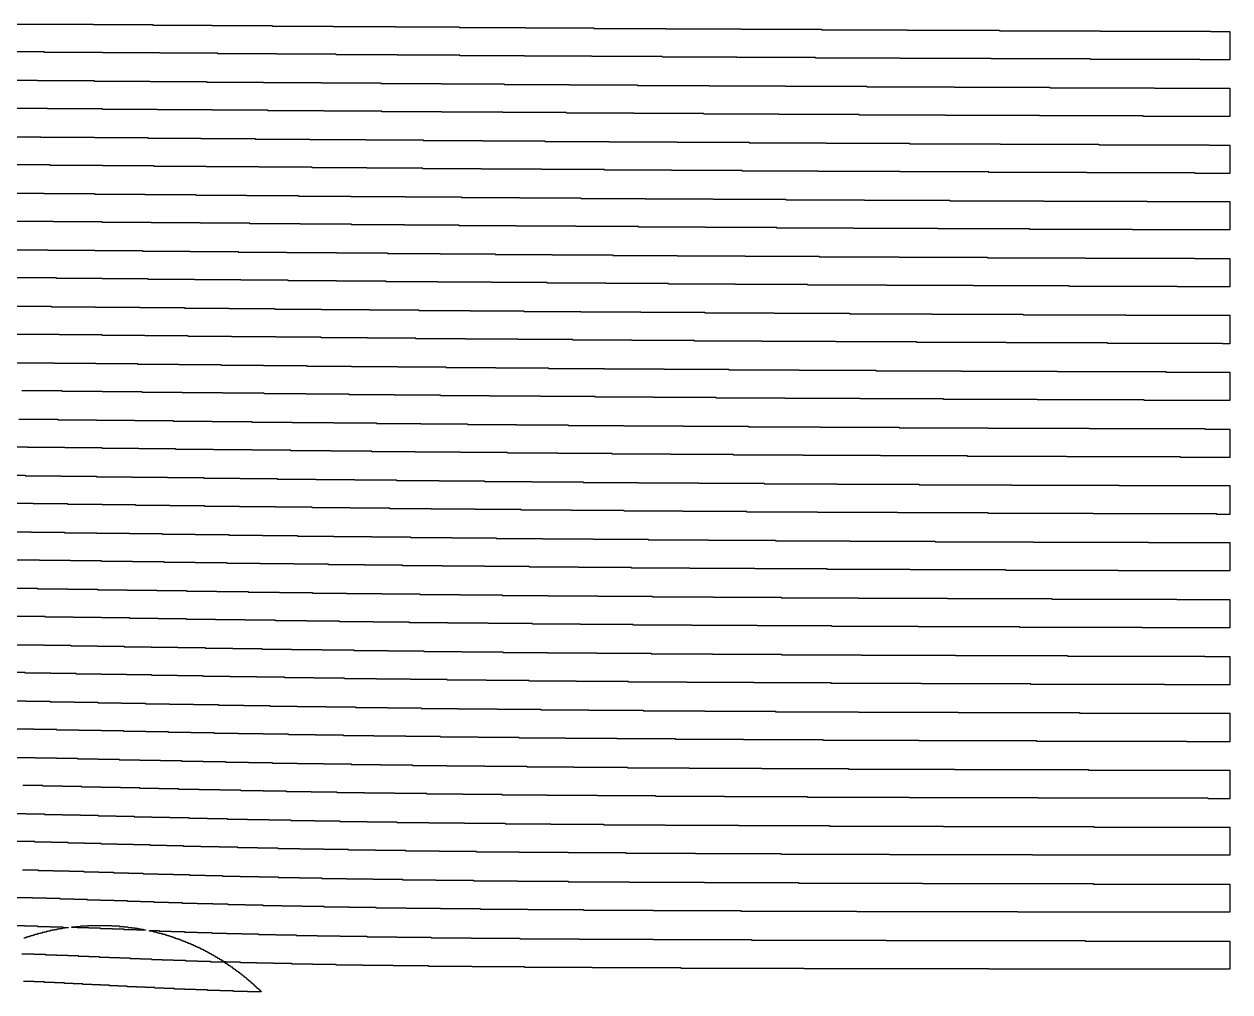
# Model space of a CAD drawing. Extents: x 600 to 5400, y 600 to 5400.
# Drawn here: x 2840 to 5400, y 3345 to 5400 of the extents above; entities that cross this region are included whole.
import ezdxf

# ---------------------------------------------------------------- set-up
doc = ezdxf.new("R2010")
doc.units = 0
doc.layers.add('LG_12_W500_ZP600_INV_LG', color=5, linetype='CONTINUOUS')

msp = doc.modelspace()

# ---------------------------------------------------------------- linework, layer by layer
at = {"layer": 'LG_12_W500_ZP600_INV_LG'}
for points in [[(600, 5400), (2987, 5400), (2987, 5399), (3113, 5399), (3113, 5398), (3239, 5398), (3239, 5397), (3366, 5397), (3366, 5396), (3496, 5396), (3496, 5395), (3628, 5395), (3628, 5394), (3763, 5394), (3763, 5393), (3904, 5393), (3904, 5392), (4049, 5392), (4049, 5391), (4202, 5391), (4202, 5390), (4362, 5390), (4362, 5389), (4533, 5389), (4533, 5388), (4715, 5388), (4715, 5387), (4911, 5387), (4911, 5386), (5125, 5386), (5125, 5385), (5359, 5385), (5359, 5384), (5400, 5384), (5400, 5324), (5336, 5324), (5336, 5325), (5104, 5325), (5104, 5326), (4893, 5326), (4893, 5327), (4700, 5327), (4700, 5328), (4520, 5328), (4520, 5329), (4353, 5329), (4353, 5330), (4195, 5330), (4195, 5331), (4045, 5331), (4045, 5332), (3902, 5332), (3902, 5333), (3765, 5333), (3765, 5334), (3632, 5334), (3632, 5335), (3502, 5335), (3502, 5336), (3376, 5336), (3376, 5337), (3251, 5337), (3251, 5338), (3128, 5338), (3128, 5339), (3006, 5339), (3006, 5340), (2883, 5340), (2883, 5341), (2760, 5341)], [(2748, 5281), (2868, 5281), (2868, 5280), (2988, 5280), (2988, 5279), (3107, 5279), (3107, 5278), (3227, 5278), (3227, 5277), (3348, 5277), (3348, 5276), (3471, 5276), (3471, 5275), (3597, 5275), (3597, 5274), (3725, 5274), (3725, 5273), (3859, 5273), (3859, 5272), (3997, 5272), (3997, 5271), (4142, 5271), (4142, 5270), (4294, 5270), (4294, 5269), (4456, 5269), (4456, 5268), (4629, 5268), (4629, 5267), (4815, 5267), (4815, 5266), (5018, 5266), (5018, 5265), (5240, 5265), (5240, 5264), (5400, 5264), (5400, 5204), (5216, 5204), (5216, 5205), (4996, 5205), (4996, 5206), (4796, 5206), (4796, 5207), (4613, 5207), (4613, 5208), (4442, 5208), (4442, 5209), (4283, 5209), (4283, 5210), (4134, 5210), (4134, 5211), (3991, 5211), (3991, 5212), (3856, 5212), (3856, 5213), (3726, 5213), (3726, 5214), (3599, 5214), (3599, 5215), (3477, 5215), (3477, 5216), (3357, 5216), (3357, 5217), (3239, 5217), (3239, 5218), (3122, 5218), (3122, 5219), (3006, 5219), (3006, 5220), (2889, 5220), (2889, 5221), (2772, 5221)], [(2761, 5161), (2875, 5161), (2875, 5160), (2989, 5160), (2989, 5159), (3102, 5159), (3102, 5158), (3215, 5158), (3215, 5157), (3330, 5157), (3330, 5156), (3446, 5156), (3446, 5155), (3565, 5155), (3565, 5154), (3687, 5154), (3687, 5153), (3813, 5153), (3813, 5152), (3945, 5152), (3945, 5151), (4082, 5151), (4082, 5150), (4226, 5150), (4226, 5149), (4379, 5149), (4379, 5148), (4543, 5148), (4543, 5147), (4720, 5147), (4720, 5146), (4912, 5146), (4912, 5145), (5122, 5145), (5122, 5144), (5356, 5144), (5356, 5143), (5400, 5143), (5400, 5083), (5326, 5083), (5326, 5084), (5096, 5084), (5096, 5085), (4888, 5085), (4888, 5086), (4699, 5086), (4699, 5087), (4525, 5087), (4525, 5088), (4364, 5088), (4364, 5089), (4214, 5089), (4214, 5090), (4072, 5090), (4072, 5091), (3938, 5091), (3938, 5092), (3810, 5092), (3810, 5093), (3686, 5093), (3686, 5094), (3567, 5094), (3567, 5095), (3451, 5095), (3451, 5096), (3338, 5096), (3338, 5097), (3226, 5097), (3226, 5098), (3116, 5098), (3116, 5099), (3006, 5099), (3006, 5100), (2895, 5100), (2895, 5101), (2785, 5101)], [(2775, 5041), (2882, 5041), (2882, 5040), (2989, 5040), (2989, 5039), (3096, 5039), (3096, 5038), (3204, 5038), (3204, 5037), (3312, 5037), (3312, 5036), (3422, 5036), (3422, 5035), (3534, 5035), (3534, 5034), (3649, 5034), (3649, 5033), (3768, 5033), (3768, 5032), (3892, 5032), (3892, 5031), (4022, 5031), (4022, 5030), (4158, 5030), (4158, 5029), (4303, 5029), (4303, 5028), (4457, 5028), (4457, 5027), (4624, 5027), (4624, 5026), (4805, 5026), (4805, 5025), (5004, 5025), (5004, 5024), (5224, 5024), (5224, 5023), (5400, 5023), (5400, 4963), (5193, 4963), (5193, 4964), (4975, 4964), (4975, 4965), (4780, 4965), (4780, 4966), (4601, 4966), (4601, 4967), (4438, 4967), (4438, 4968), (4286, 4968), (4286, 4969), (4144, 4969), (4144, 4970), (4011, 4970), (4011, 4971), (3884, 4971), (3884, 4972), (3763, 4972), (3763, 4973), (3647, 4973), (3647, 4974), (3535, 4974), (3535, 4975), (3426, 4975), (3426, 4976), (3319, 4976), (3319, 4977), (3213, 4977), (3213, 4978), (3109, 4978), (3109, 4979), (3005, 4979), (3005, 4980), (2902, 4980), (2902, 4981), (2797, 4981)], [(2788, 4921), (2890, 4921), (2890, 4920), (2990, 4920), (2990, 4919), (3091, 4919), (3091, 4918), (3192, 4918), (3192, 4917), (3294, 4917), (3294, 4916), (3397, 4916), (3397, 4915), (3503, 4915), (3503, 4914), (3611, 4914), (3611, 4913), (3723, 4913), (3723, 4912), (3840, 4912), (3840, 4911), (3961, 4911), (3961, 4910), (4090, 4910), (4090, 4909), (4226, 4909), (4226, 4908), (4371, 4908), (4371, 4907), (4528, 4907), (4528, 4906), (4698, 4906), (4698, 4905), (4885, 4905), (4885, 4904), (5093, 4904), (5093, 4903), (5325, 4903), (5325, 4902), (5400, 4902), (5400, 4842), (5288, 4842), (5288, 4843), (5059, 4843), (5059, 4844), (4855, 4844), (4855, 4845), (4671, 4845), (4671, 4846), (4504, 4846), (4504, 4847), (4350, 4847), (4350, 4848), (4208, 4848), (4208, 4849), (4075, 4849), (4075, 4850), (3950, 4850), (3950, 4851), (3831, 4851), (3831, 4852), (3717, 4852), (3717, 4853), (3608, 4853), (3608, 4854), (3503, 4854), (3503, 4855), (3400, 4855), (3400, 4856), (3300, 4856), (3300, 4857), (3201, 4857), (3201, 4858), (3103, 4858), (3103, 4859), (3005, 4859), (3005, 4860), (2908, 4860), (2908, 4861), (2810, 4861)], [(2802, 4801), (2897, 4801), (2897, 4800), (2991, 4800), (2991, 4799), (3085, 4799), (3085, 4798), (3180, 4798), (3180, 4797), (3275, 4797), (3275, 4796), (3372, 4796), (3372, 4795), (3471, 4795), (3471, 4794), (3573, 4794), (3573, 4793), (3678, 4793), (3678, 4792), (3787, 4792), (3787, 4791), (3901, 4791), (3901, 4790), (4022, 4790), (4022, 4789), (4149, 4789), (4149, 4788), (4285, 4788), (4285, 4787), (4432, 4787), (4432, 4786), (4592, 4786), (4592, 4785), (4767, 4785), (4767, 4784), (4961, 4784), (4961, 4783), (5179, 4783), (5179, 4782), (5400, 4782), (5400, 4721), (5384, 4721), (5384, 4722), (5140, 4722), (5140, 4723), (4925, 4723), (4925, 4724), (4735, 4724), (4735, 4725), (4563, 4725), (4563, 4726), (4407, 4726), (4407, 4727), (4263, 4727), (4263, 4728), (4130, 4728), (4130, 4729), (4005, 4729), (4005, 4730), (3888, 4730), (3888, 4731), (3777, 4731), (3777, 4732), (3671, 4732), (3671, 4733), (3569, 4733), (3569, 4734), (3470, 4734), (3470, 4735), (3374, 4735), (3374, 4736), (3280, 4736), (3280, 4737), (3188, 4737), (3188, 4738), (3096, 4738), (3096, 4739), (3005, 4739), (3005, 4740), (2914, 4740), (2914, 4741), (2822, 4741)], [(2815, 4681), (2904, 4681), (2904, 4680), (2992, 4680), (2992, 4679), (3080, 4679), (3080, 4678), (3168, 4678), (3168, 4677), (3257, 4677), (3257, 4676), (3348, 4676), (3348, 4675), (3440, 4675), (3440, 4674), (3535, 4674), (3535, 4673), (3633, 4673), (3633, 4672), (3735, 4672), (3735, 4671), (3841, 4671), (3841, 4670), (3953, 4670), (3953, 4669), (4072, 4669), (4072, 4668), (4199, 4668), (4199, 4667), (4336, 4667), (4336, 4666), (4485, 4666), (4485, 4665), (4648, 4665), (4648, 4664), (4830, 4664), (4830, 4663), (5033, 4663), (5033, 4662), (5264, 4662), (5264, 4661), (5400, 4661), (5400, 4601), (5218, 4601), (5218, 4602), (4991, 4602), (4991, 4603), (4792, 4603), (4792, 4604), (4614, 4604), (4614, 4605), (4455, 4605), (4455, 4606), (4309, 4606), (4309, 4607), (4176, 4607), (4176, 4608), (4052, 4608), (4052, 4609), (3936, 4609), (3936, 4610), (3827, 4610), (3827, 4611), (3724, 4611), (3724, 4612), (3625, 4612), (3625, 4613), (3530, 4613), (3530, 4614), (3438, 4614), (3438, 4615), (3349, 4615), (3349, 4616), (3261, 4616), (3261, 4617), (3175, 4617), (3175, 4618), (3090, 4618), (3090, 4619), (3005, 4619), (3005, 4620), (2920, 4620), (2920, 4621), (2835, 4621)], [(2828, 4561), (2911, 4561), (2911, 4560), (2993, 4560), (2993, 4559), (3074, 4559), (3074, 4558), (3156, 4558), (3156, 4557), (3239, 4557), (3239, 4556), (3323, 4556), (3323, 4555), (3409, 4555), (3409, 4554), (3497, 4554), (3497, 4553), (3588, 4553), (3588, 4552), (3682, 4552), (3682, 4551), (3781, 4551), (3781, 4550), (3885, 4550), (3885, 4549), (3995, 4549), (3995, 4548), (4113, 4548), (4113, 4547), (4240, 4547), (4240, 4546), (4378, 4546), (4378, 4545), (4530, 4545), (4530, 4544), (4698, 4544), (4698, 4543), (4886, 4543), (4886, 4542), (5101, 4542), (5101, 4541), (5347, 4541), (5347, 4540), (5400, 4540), (5400, 4480), (5295, 4480), (5295, 4481), (5053, 4481), (5053, 4482), (4843, 4482), (4843, 4483), (4658, 4483), (4658, 4484), (4494, 4484), (4494, 4485), (4346, 4485), (4346, 4486), (4212, 4486), (4212, 4487), (4088, 4487), (4088, 4488), (3973, 4488), (3973, 4489), (3866, 4489), (3866, 4490), (3766, 4490), (3766, 4491), (3670, 4491), (3670, 4492), (3578, 4492), (3578, 4493), (3491, 4493), (3491, 4494), (3406, 4494), (3406, 4495), (3323, 4495), (3323, 4496), (3242, 4496), (3242, 4497), (3162, 4497), (3162, 4498), (3083, 4498), (3083, 4499), (3005, 4499), (3005, 4500), (2926, 4500), (2926, 4501), (2847, 4501), (2847, 4502), (2767, 4502)], [(2765, 4442), (2842, 4442), (2842, 4441), (2918, 4441), (2918, 4440), (2993, 4440), (2993, 4439), (3069, 4439), (3069, 4438), (3144, 4438), (3144, 4437), (3221, 4437), (3221, 4436), (3298, 4436), (3298, 4435), (3377, 4435), (3377, 4434), (3459, 4434), (3459, 4433), (3542, 4433), (3542, 4432), (3630, 4432), (3630, 4431), (3721, 4431), (3721, 4430), (3817, 4430), (3817, 4429), (3918, 4429), (3918, 4428), (4027, 4428), (4027, 4427), (4144, 4427), (4144, 4426), (4272, 4426), (4272, 4425), (4411, 4425), (4411, 4424), (4566, 4424), (4566, 4423), (4740, 4423), (4740, 4422), (4937, 4422), (4937, 4421), (5165, 4421), (5165, 4420), (5400, 4420), (5400, 4359), (5372, 4359), (5372, 4360), (5110, 4360), (5110, 4361), (4887, 4361), (4887, 4362), (4694, 4362), (4694, 4363), (4524, 4363), (4524, 4364), (4374, 4364), (4374, 4365), (4238, 4365), (4238, 4366), (4114, 4366), (4114, 4367), (4001, 4367), (4001, 4368), (3895, 4368), (3895, 4369), (3797, 4369), (3797, 4370), (3704, 4370), (3704, 4371), (3616, 4371), (3616, 4372), (3532, 4372), (3532, 4373), (3451, 4373), (3451, 4374), (3373, 4374), (3373, 4375), (3297, 4375), (3297, 4376), (3223, 4376), (3223, 4377), (3149, 4377), (3149, 4378), (3077, 4378), (3077, 4379), (3005, 4379), (3005, 4380), (2932, 4380), (2932, 4381), (2859, 4381), (2859, 4382), (2786, 4382)], [(2784, 4322), (2855, 4322), (2855, 4321), (2925, 4321), (2925, 4320), (2994, 4320), (2994, 4319), (3063, 4319), (3063, 4318), (3133, 4318), (3133, 4317), (3203, 4317), (3203, 4316), (3274, 4316), (3274, 4315), (3346, 4315), (3346, 4314), (3420, 4314), (3420, 4313), (3497, 4313), (3497, 4312), (3577, 4312), (3577, 4311), (3660, 4311), (3660, 4310), (3748, 4310), (3748, 4309), (3842, 4309), (3842, 4308), (3941, 4308), (3941, 4307), (4048, 4307), (4048, 4306), (4165, 4306), (4165, 4305), (4293, 4305), (4293, 4304), (4435, 4304), (4435, 4303), (4594, 4303), (4594, 4302), (4774, 4302), (4774, 4301), (4983, 4301), (4983, 4300), (5227, 4300), (5227, 4299), (5400, 4299), (5400, 4239), (5163, 4239), (5163, 4240), (4924, 4240), (4924, 4241), (4721, 4241), (4721, 4242), (4545, 4242), (4545, 4243), (4391, 4243), (4391, 4244), (4253, 4244), (4253, 4245), (4129, 4245), (4129, 4246), (4017, 4246), (4017, 4247), (3913, 4247), (3913, 4248), (3817, 4248), (3817, 4249), (3727, 4249), (3727, 4250), (3643, 4250), (3643, 4251), (3562, 4251), (3562, 4252), (3486, 4252), (3486, 4253), (3412, 4253), (3412, 4254), (3341, 4254), (3341, 4255), (3271, 4255), (3271, 4256), (3203, 4256), (3203, 4257), (3137, 4257), (3137, 4258), (3070, 4258), (3070, 4259), (3004, 4259), (3004, 4260), (2938, 4260), (2938, 4261), (2872, 4261), (2872, 4262), (2804, 4262)], [(2804, 4202), (2868, 4202), (2868, 4201), (2932, 4201), (2932, 4200), (2995, 4200), (2995, 4199), (3058, 4199), (3058, 4198), (3121, 4198), (3121, 4197), (3184, 4197), (3184, 4196), (3249, 4196), (3249, 4195), (3315, 4195), (3315, 4194), (3382, 4194), (3382, 4193), (3452, 4193), (3452, 4192), (3524, 4192), (3524, 4191), (3600, 4191), (3600, 4190), (3680, 4190), (3680, 4189), (3765, 4189), (3765, 4188), (3855, 4188), (3855, 4187), (3952, 4187), (3952, 4186), (4058, 4186), (4058, 4185), (4174, 4185), (4174, 4184), (4303, 4184), (4303, 4183), (4447, 4183), (4447, 4182), (4611, 4182), (4611, 4181), (4800, 4181), (4800, 4180), (5022, 4180), (5022, 4179), (5287, 4179), (5287, 4178), (5400, 4178), (5400, 4118), (5214, 4118), (5214, 4119), (4954, 4119), (4954, 4120), (4738, 4120), (4738, 4121), (4555, 4121), (4555, 4122), (4396, 4122), (4396, 4123), (4257, 4123), (4257, 4124), (4133, 4124), (4133, 4125), (4021, 4125), (4021, 4126), (3919, 4126), (3919, 4127), (3825, 4127), (3825, 4128), (3739, 4128), (3739, 4129), (3658, 4129), (3658, 4130), (3581, 4130), (3581, 4131), (3509, 4131), (3509, 4132), (3439, 4132), (3439, 4133), (3373, 4133), (3373, 4134), (3308, 4134), (3308, 4135), (3246, 4135), (3246, 4136), (3184, 4136), (3184, 4137), (3124, 4137), (3124, 4138), (3064, 4138), (3064, 4139), (3004, 4139), (3004, 4140), (2944, 4140), (2944, 4141), (2884, 4141), (2884, 4142), (2823, 4142)], [(2824, 4082), (2882, 4082), (2882, 4081), (2939, 4081), (2939, 4080), (2995, 4080), (2995, 4079), (3052, 4079), (3052, 4078), (3109, 4078), (3109, 4077), (3166, 4077), (3166, 4076), (3224, 4076), (3224, 4075), (3283, 4075), (3283, 4074), (3344, 4074), (3344, 4073), (3407, 4073), (3407, 4072), (3472, 4072), (3472, 4071), (3540, 4071), (3540, 4070), (3612, 4070), (3612, 4069), (3688, 4069), (3688, 4068), (3769, 4068), (3769, 4067), (3856, 4067), (3856, 4066), (3951, 4066), (3951, 4065), (4056, 4065), (4056, 4064), (4171, 4064), (4171, 4063), (4301, 4063), (4301, 4062), (4448, 4062), (4448, 4061), (4618, 4061), (4618, 4060), (4817, 4060), (4817, 4059), (5055, 4059), (5055, 4058), (5347, 4058), (5347, 4057), (5400, 4057), (5400, 3997), (5261, 3997), (5261, 3998), (4977, 3998), (4977, 3999), (4745, 3999), (4745, 4000), (4553, 4000), (4553, 4001), (4389, 4001), (4389, 4002), (4247, 4002), (4247, 4003), (4123, 4003), (4123, 4004), (4012, 4004), (4012, 4005), (3912, 4005), (3912, 4006), (3821, 4006), (3821, 4007), (3738, 4007), (3738, 4008), (3660, 4008), (3660, 4009), (3588, 4009), (3588, 4010), (3520, 4010), (3520, 4011), (3455, 4011), (3455, 4012), (3393, 4012), (3393, 4013), (3334, 4013), (3334, 4014), (3276, 4014), (3276, 4015), (3220, 4015), (3220, 4016), (3165, 4016), (3165, 4017), (3111, 4017), (3111, 4018), (3057, 4018), (3057, 4019), (3004, 4019), (3004, 4020), (2950, 4020), (2950, 4021), (2896, 4021), (2896, 4022), (2842, 4022), (2842, 4023), (2786, 4023)], [(2791, 3963), (2843, 3963), (2843, 3962), (2895, 3962), (2895, 3961), (2946, 3961), (2946, 3960), (2996, 3960), (2996, 3959), (3046, 3959), (3046, 3958), (3097, 3958), (3097, 3957), (3148, 3957), (3148, 3956), (3199, 3956), (3199, 3955), (3252, 3955), (3252, 3954), (3306, 3954), (3306, 3953), (3361, 3953), (3361, 3952), (3419, 3952), (3419, 3951), (3480, 3951), (3480, 3950), (3543, 3950), (3543, 3949), (3611, 3949), (3611, 3948), (3683, 3948), (3683, 3947), (3760, 3947), (3760, 3946), (3844, 3946), (3844, 3945), (3937, 3945), (3937, 3944), (4039, 3944), (4039, 3943), (4154, 3943), (4154, 3942), (4285, 3942), (4285, 3941), (4435, 3941), (4435, 3940), (4611, 3940), (4611, 3939), (4823, 3939), (4823, 3938), (5081, 3938), (5081, 3937), (5400, 3937), (5400, 3876), (5308, 3876), (5308, 3877), (4990, 3877), (4990, 3878), (4740, 3878), (4740, 3879), (4536, 3879), (4536, 3880), (4367, 3880), (4367, 3881), (4223, 3881), (4223, 3882), (4098, 3882), (4098, 3883), (3989, 3883), (3989, 3884), (3891, 3884), (3891, 3885), (3804, 3885), (3804, 3886), (3724, 3886), (3724, 3887), (3650, 3887), (3650, 3888), (3582, 3888), (3582, 3889), (3518, 3889), (3518, 3890), (3458, 3890), (3458, 3891), (3401, 3891), (3401, 3892), (3347, 3892), (3347, 3893), (3294, 3893), (3294, 3894), (3243, 3894), (3243, 3895), (3194, 3895), (3194, 3896), (3146, 3896), (3146, 3897), (3098, 3897), (3098, 3898), (3051, 3898), (3051, 3899), (3003, 3899), (3003, 3900), (2956, 3900), (2956, 3901), (2909, 3901), (2909, 3902), (2860, 3902), (2860, 3903), (2811, 3903)], [(2817, 3843), (2863, 3843), (2863, 3842), (2908, 3842), (2908, 3841), (2953, 3841), (2953, 3840), (2997, 3840), (2997, 3839), (3041, 3839), (3041, 3838), (3085, 3838), (3085, 3837), (3129, 3837), (3129, 3836), (3174, 3836), (3174, 3835), (3220, 3835), (3220, 3834), (3267, 3834), (3267, 3833), (3316, 3833), (3316, 3832), (3366, 3832), (3366, 3831), (3419, 3831), (3419, 3830), (3475, 3830), (3475, 3829), (3534, 3829), (3534, 3828), (3596, 3828), (3596, 3827), (3664, 3827), (3664, 3826), (3737, 3826), (3737, 3825), (3818, 3825), (3818, 3824), (3907, 3824), (3907, 3823), (4007, 3823), (4007, 3822), (4121, 3822), (4121, 3821), (4252, 3821), (4252, 3820), (4406, 3820), (4406, 3819), (4590, 3819), (4590, 3818), (4816, 3818), (4816, 3817), (5100, 3817), (5100, 3816), (5400, 3816), (5400, 3755), (5354, 3755), (5354, 3756), (4993, 3756), (4993, 3757), (4719, 3757), (4719, 3758), (4503, 3758), (4503, 3759), (4327, 3759), (4327, 3760), (4181, 3760), (4181, 3761), (4057, 3761), (4057, 3762), (3949, 3762), (3949, 3763), (3855, 3763), (3855, 3764), (3771, 3764), (3771, 3765), (3695, 3765), (3695, 3766), (3626, 3766), (3626, 3767), (3562, 3767), (3562, 3768), (3504, 3768), (3504, 3769), (3449, 3769), (3449, 3770), (3397, 3770), (3397, 3771), (3347, 3771), (3347, 3772), (3300, 3772), (3300, 3773), (3255, 3773), (3255, 3774), (3211, 3774), (3211, 3775), (3168, 3775), (3168, 3776), (3126, 3776), (3126, 3777), (3085, 3777), (3085, 3778), (3044, 3778), (3044, 3779), (3003, 3779), (3003, 3780), (2962, 3780), (2962, 3781), (2921, 3781), (2921, 3782), (2879, 3782), (2879, 3783), (2837, 3783)], [(2803, 3724), (2843, 3724), (2843, 3723), (2883, 3723), (2883, 3722), (2921, 3722), (2921, 3721), (2959, 3721), (2959, 3720), (2997, 3720), (2997, 3719), (3035, 3719), (3035, 3718), (3073, 3718), (3073, 3717), (3111, 3717), (3111, 3716), (3149, 3716), (3149, 3715), (3189, 3715), (3189, 3714), (3229, 3714), (3229, 3713), (3271, 3713), (3271, 3712), (3314, 3712), (3314, 3711), (3359, 3711), (3359, 3710), (3406, 3710), (3406, 3709), (3456, 3709), (3456, 3708), (3510, 3708), (3510, 3707), (3568, 3707), (3568, 3706), (3631, 3706), (3631, 3705), (3699, 3705), (3699, 3704), (3775, 3704), (3775, 3703), (3861, 3703), (3861, 3702), (3958, 3702), (3958, 3701), (4070, 3701), (4070, 3700), (4201, 3700), (4201, 3699), (4357, 3699), (4357, 3698), (4550, 3698), (4550, 3697), (4792, 3697), (4792, 3696), (5111, 3696), (5111, 3695), (5400, 3695), (5400, 3635), (4981, 3635), (4981, 3636), (4677, 3636), (4677, 3637), (4447, 3637), (4447, 3638), (4265, 3638), (4265, 3639), (4118, 3639), (4118, 3640), (3995, 3640), (3995, 3641), (3891, 3641), (3891, 3642), (3800, 3642), (3800, 3643), (3721, 3643), (3721, 3644), (3650, 3644), (3650, 3645), (3586, 3645), (3586, 3646), (3528, 3646), (3528, 3647), (3475, 3647), (3475, 3648), (3425, 3648), (3425, 3649), (3379, 3649), (3379, 3650), (3335, 3650), (3335, 3651), (3293, 3651), (3293, 3652), (3254, 3652), (3254, 3653), (3215, 3653), (3215, 3654), (3178, 3654), (3178, 3655), (3142, 3655), (3142, 3656), (3107, 3656), (3107, 3657), (3072, 3657), (3072, 3658), (3037, 3658), (3037, 3659), (3003, 3659), (3003, 3660), (2968, 3660), (2968, 3661), (2933, 3661), (2933, 3662), (2898, 3662), (2898, 3663), (2862, 3663), (2862, 3664), (2825, 3664)], [(2836, 3604), (2869, 3604), (2869, 3603), (2902, 3603), (2902, 3602), (2935, 3602), (2935, 3601), (2966, 3601), (2966, 3600), (2998, 3600), (2998, 3599), (3029, 3599), (3029, 3598), (3061, 3598), (3061, 3597), (3092, 3597), (3092, 3596), (3124, 3596), (3124, 3595), (3157, 3595), (3157, 3594), (3191, 3594), (3191, 3593), (3225, 3593), (3225, 3592), (3261, 3592), (3261, 3591), (3298, 3591), (3298, 3590), (3338, 3590), (3338, 3589), (3379, 3589), (3379, 3588), (3424, 3588), (3424, 3587), (3472, 3587), (3472, 3586), (3524, 3586), (3524, 3585), (3580, 3585), (3580, 3584), (3643, 3584), (3643, 3583), (3714, 3583), (3714, 3582), (3794, 3582), (3794, 3581), (3887, 3581), (3887, 3580), (3995, 3580), (3995, 3579), (4125, 3579), (4125, 3578), (4284, 3578), (4284, 3577), (4484, 3577), (4484, 3576), (4747, 3576), (4747, 3575), (5110, 3575), (5110, 3574), (5400, 3574), (5400, 3514), (4950, 3514), (4950, 3515), (4608, 3515), (4608, 3516), (4362, 3516), (4362, 3517), (4175, 3517), (4175, 3518), (4028, 3518), (4028, 3519), (3909, 3519), (3909, 3520), (3809, 3520), (3809, 3521), (3724, 3521), (3724, 3522), (3651, 3522), (3651, 3523), (3587, 3523), (3587, 3524), (3529, 3524), (3529, 3525), (3477, 3525), (3477, 3526), (3430, 3526), (3430, 3527), (3387, 3527), (3387, 3528), (3347, 3528), (3347, 3529), (3309, 3529), (3309, 3530), (3273, 3530), (3273, 3531), (3240, 3531), (3240, 3532), (3207, 3532), (3207, 3533), (3176, 3533), (3176, 3534), (3146, 3534), (3146, 3535), (3116, 3535), (3116, 3536), (3087, 3536), (3087, 3537), (3059, 3537), (3059, 3538), (3031, 3538), (3031, 3539), (3002, 3539), (3002, 3540), (2974, 3540), (2974, 3541), (2945, 3541), (2945, 3542), (2916, 3542), (2916, 3543), (2887, 3543), (2887, 3544), (2857, 3544), (2857, 3545), (2825, 3545)], [(2811, 3486), (2840, 3486), (2840, 3485), (2868, 3485), (2868, 3484), (2895, 3484), (2895, 3483), (2922, 3483), (2922, 3482), (2933, 3482), (2933, 3481), (2926, 3481), (2926, 3480), (2920, 3480), (2920, 3479), (2914, 3479), (2914, 3478), (2909, 3478), (2909, 3477), (2904, 3477), (2904, 3476), (2899, 3476), (2899, 3475), (2895, 3475), (2895, 3474), (2890, 3474), (2890, 3473), (2886, 3473), (2886, 3472), (2882, 3472), (2882, 3471), (2878, 3471), (2878, 3470), (2874, 3470), (2874, 3469), (2871, 3469), (2871, 3468), (2867, 3468), (2867, 3467), (2863, 3467), (2863, 3466), (2860, 3466), (2860, 3465), (2857, 3465), (2857, 3464), (2854, 3464), (2854, 3463), (2851, 3463), (2851, 3462), (2847, 3462), (2847, 3461), (2844, 3461), (2844, 3460), (2842, 3460), (2842, 3459), (2839, 3459)], [(2835, 3426), (2860, 3426), (2860, 3425), (2885, 3425), (2885, 3424), (2908, 3424), (2908, 3423), (2932, 3423), (2932, 3422), (2954, 3422), (2954, 3421), (2977, 3421), (2977, 3420), (2999, 3420), (2999, 3419), (3021, 3419), (3021, 3418), (3043, 3418), (3043, 3417), (3065, 3417), (3065, 3416), (3087, 3416), (3087, 3415), (3110, 3415), (3110, 3414), (3133, 3414), (3133, 3413), (3157, 3413), (3157, 3412), (3182, 3412), (3182, 3411), (3208, 3411), (3208, 3410), (3235, 3410), (3235, 3409), (3263, 3409), (3263, 3410), (3261, 3410), (3261, 3411), (3260, 3411), (3260, 3412), (3258, 3412), (3258, 3413), (3256, 3413), (3256, 3414), (3255, 3414), (3255, 3415), (3253, 3415), (3253, 3416), (3251, 3416), (3251, 3417), (3250, 3417), (3250, 3418), (3248, 3418), (3248, 3419), (3246, 3419), (3246, 3420), (3245, 3420), (3245, 3421), (3243, 3421), (3243, 3422), (3241, 3422), (3241, 3423), (3239, 3423), (3239, 3424), (3238, 3424), (3238, 3425), (3236, 3425), (3236, 3426), (3234, 3426), (3234, 3427), (3232, 3427), (3232, 3428), (3230, 3428), (3230, 3429), (3228, 3429), (3228, 3430), (3227, 3430), (3227, 3431), (3225, 3431), (3225, 3432), (3223, 3432), (3223, 3433), (3221, 3433), (3221, 3434), (3219, 3434), (3219, 3435), (3217, 3435), (3217, 3436), (3215, 3436), (3215, 3437), (3213, 3437), (3213, 3438), (3211, 3438), (3211, 3439), (3208, 3439), (3208, 3440), (3206, 3440), (3206, 3441), (3204, 3441), (3204, 3442), (3202, 3442), (3202, 3443), (3200, 3443), (3200, 3444), (3198, 3444), (3198, 3445), (3195, 3445), (3195, 3446), (3193, 3446), (3193, 3447), (3191, 3447), (3191, 3448), (3188, 3448), (3188, 3449), (3186, 3449), (3186, 3450), (3183, 3450), (3183, 3451), (3181, 3451), (3181, 3452), (3178, 3452), (3178, 3453), (3176, 3453), (3176, 3454), (3173, 3454), (3173, 3455), (3171, 3455), (3171, 3456), (3168, 3456), (3168, 3457), (3165, 3457), (3165, 3458), (3162, 3458), (3162, 3459), (3159, 3459), (3159, 3460), (3157, 3460), (3157, 3461), (3154, 3461), (3154, 3462), (3150, 3462), (3150, 3463), (3147, 3463), (3147, 3464), (3144, 3464), (3144, 3465), (3141, 3465), (3141, 3466), (3138, 3466), (3138, 3467), (3134, 3467), (3134, 3468), (3130, 3468), (3130, 3469), (3127, 3469), (3127, 3470), (3123, 3470), (3123, 3471), (3119, 3471), (3119, 3472), (3115, 3472), (3115, 3473), (3111, 3473), (3111, 3474), (3106, 3474), (3106, 3475), (3126, 3475), (3126, 3474), (3152, 3474), (3152, 3473), (3180, 3473), (3180, 3472), (3208, 3472), (3208, 3471), (3238, 3471), (3238, 3470), (3269, 3470), (3269, 3469), (3302, 3469), (3302, 3468), (3337, 3468), (3337, 3467), (3375, 3467), (3375, 3466), (3417, 3466), (3417, 3465), (3462, 3465), (3462, 3464), (3511, 3464), (3511, 3463), (3567, 3463), (3567, 3462), (3631, 3462), (3631, 3461), (3704, 3461), (3704, 3460), (3789, 3460), (3789, 3459), (3892, 3459), (3892, 3458), (4018, 3458), (4018, 3457), (4176, 3457), (4176, 3456), (4384, 3456), (4384, 3455), (4670, 3455), (4670, 3454), (5093, 3454), (5093, 3453), (5400, 3453), (5400, 3393), (4888, 3393), (4888, 3394), (4496, 3394), (4496, 3395), (4235, 3395), (4235, 3396), (4046, 3396), (4046, 3397), (3903, 3397), (3903, 3398), (3791, 3398), (3791, 3399), (3699, 3399), (3699, 3400), (3623, 3400), (3623, 3401), (3558, 3401), (3558, 3402), (3502, 3402), (3502, 3403), (3452, 3403), (3452, 3404), (3408, 3404), (3408, 3405), (3369, 3405), (3369, 3406), (3333, 3406), (3333, 3407), (3299, 3407), (3299, 3408), (3268, 3408), (3268, 3409), (3264, 3409), (3264, 3408), (3266, 3408), (3266, 3407), (3267, 3407), (3267, 3406), (3269, 3406), (3269, 3405), (3270, 3405), (3270, 3404), (3272, 3404), (3272, 3403), (3273, 3403), (3273, 3402), (3275, 3402), (3275, 3401), (3276, 3401), (3276, 3400), (3278, 3400), (3278, 3399), (3279, 3399), (3279, 3398), (3281, 3398), (3281, 3397), (3282, 3397), (3282, 3396), (3283, 3396), (3283, 3395), (3285, 3395), (3285, 3394), (3286, 3394), (3286, 3393), (3288, 3393), (3288, 3392), (3289, 3392), (3289, 3391), (3290, 3391), (3290, 3390), (3292, 3390), (3292, 3389), (3293, 3389), (3293, 3388), (3294, 3388), (3294, 3387), (3296, 3387), (3296, 3386), (3297, 3386), (3297, 3385), (3298, 3385), (3298, 3384), (3300, 3384), (3300, 3383), (3301, 3383), (3301, 3382), (3302, 3382), (3302, 3381), (3303, 3381), (3303, 3380), (3305, 3380), (3305, 3379), (3306, 3379), (3306, 3378), (3307, 3378), (3307, 3377), (3308, 3377), (3308, 3376), (3310, 3376), (3310, 3375), (3311, 3375), (3311, 3374), (3312, 3374), (3312, 3373), (3313, 3373), (3313, 3372), (3314, 3372), (3314, 3371), (3315, 3371), (3315, 3370), (3317, 3370), (3317, 3369), (3318, 3369), (3318, 3368), (3319, 3368), (3319, 3367), (3320, 3367), (3320, 3366), (3321, 3366), (3321, 3365), (3322, 3365), (3322, 3364), (3324, 3364), (3324, 3363), (3325, 3363), (3325, 3362), (3326, 3362), (3326, 3361), (3327, 3361), (3327, 3360), (3328, 3360), (3328, 3359), (3329, 3359), (3329, 3358), (3330, 3358), (3330, 3357), (3331, 3357), (3331, 3356), (3332, 3356), (3332, 3355), (3333, 3355), (3333, 3354), (3334, 3354), (3334, 3353), (3336, 3353), (3336, 3352), (3337, 3352), (3337, 3351), (3338, 3351), (3338, 3350), (3339, 3350), (3339, 3349), (3340, 3349), (3340, 3348), (3341, 3348), (3341, 3347), (3342, 3347), (3342, 3346), (3343, 3346), (3343, 3345), (3314, 3345), (3314, 3346), (3284, 3346), (3284, 3347), (3255, 3347), (3255, 3348), (3229, 3348), (3229, 3349), (3204, 3349), (3204, 3350), (3181, 3350), (3181, 3351), (3159, 3351), (3159, 3352), (3137, 3352), (3137, 3353), (3117, 3353), (3117, 3354), (3097, 3354), (3097, 3355), (3078, 3355), (3078, 3356), (3058, 3356), (3058, 3357), (3039, 3357), (3039, 3358), (3021, 3358), (3021, 3359), (3002, 3359), (3002, 3360), (2983, 3360), (2983, 3361), (2964, 3361), (2964, 3362), (2944, 3362), (2944, 3363), (2925, 3363), (2925, 3364), (2904, 3364), (2904, 3365), (2883, 3365), (2883, 3366), (2861, 3366), (2861, 3367), (2838, 3367)]]:
    msp.add_lwpolyline(points, dxfattribs=at)
msp.add_lwpolyline([(3026, 3486), (3026, 3485), (3041, 3485), (3041, 3484), (3052, 3484), (3052, 3483), (3060, 3483), (3060, 3482), (3068, 3482), (3068, 3481), (3075, 3481), (3075, 3480), (3081, 3480), (3081, 3479), (3087, 3479), (3087, 3478), (3092, 3478), (3092, 3477), (3097, 3477), (3097, 3476), (3078, 3476), (3078, 3477), (3052, 3477), (3052, 3478), (3027, 3478), (3027, 3479), (3002, 3479), (3002, 3480), (2977, 3480), (2977, 3481), (2952, 3481), (2952, 3482), (2941, 3482), (2941, 3483), (2949, 3483), (2949, 3484), (2960, 3484), (2960, 3485), (2975, 3485), (2975, 3486)], close=True, dxfattribs=at)

doc.saveas('drawing.dxf')
